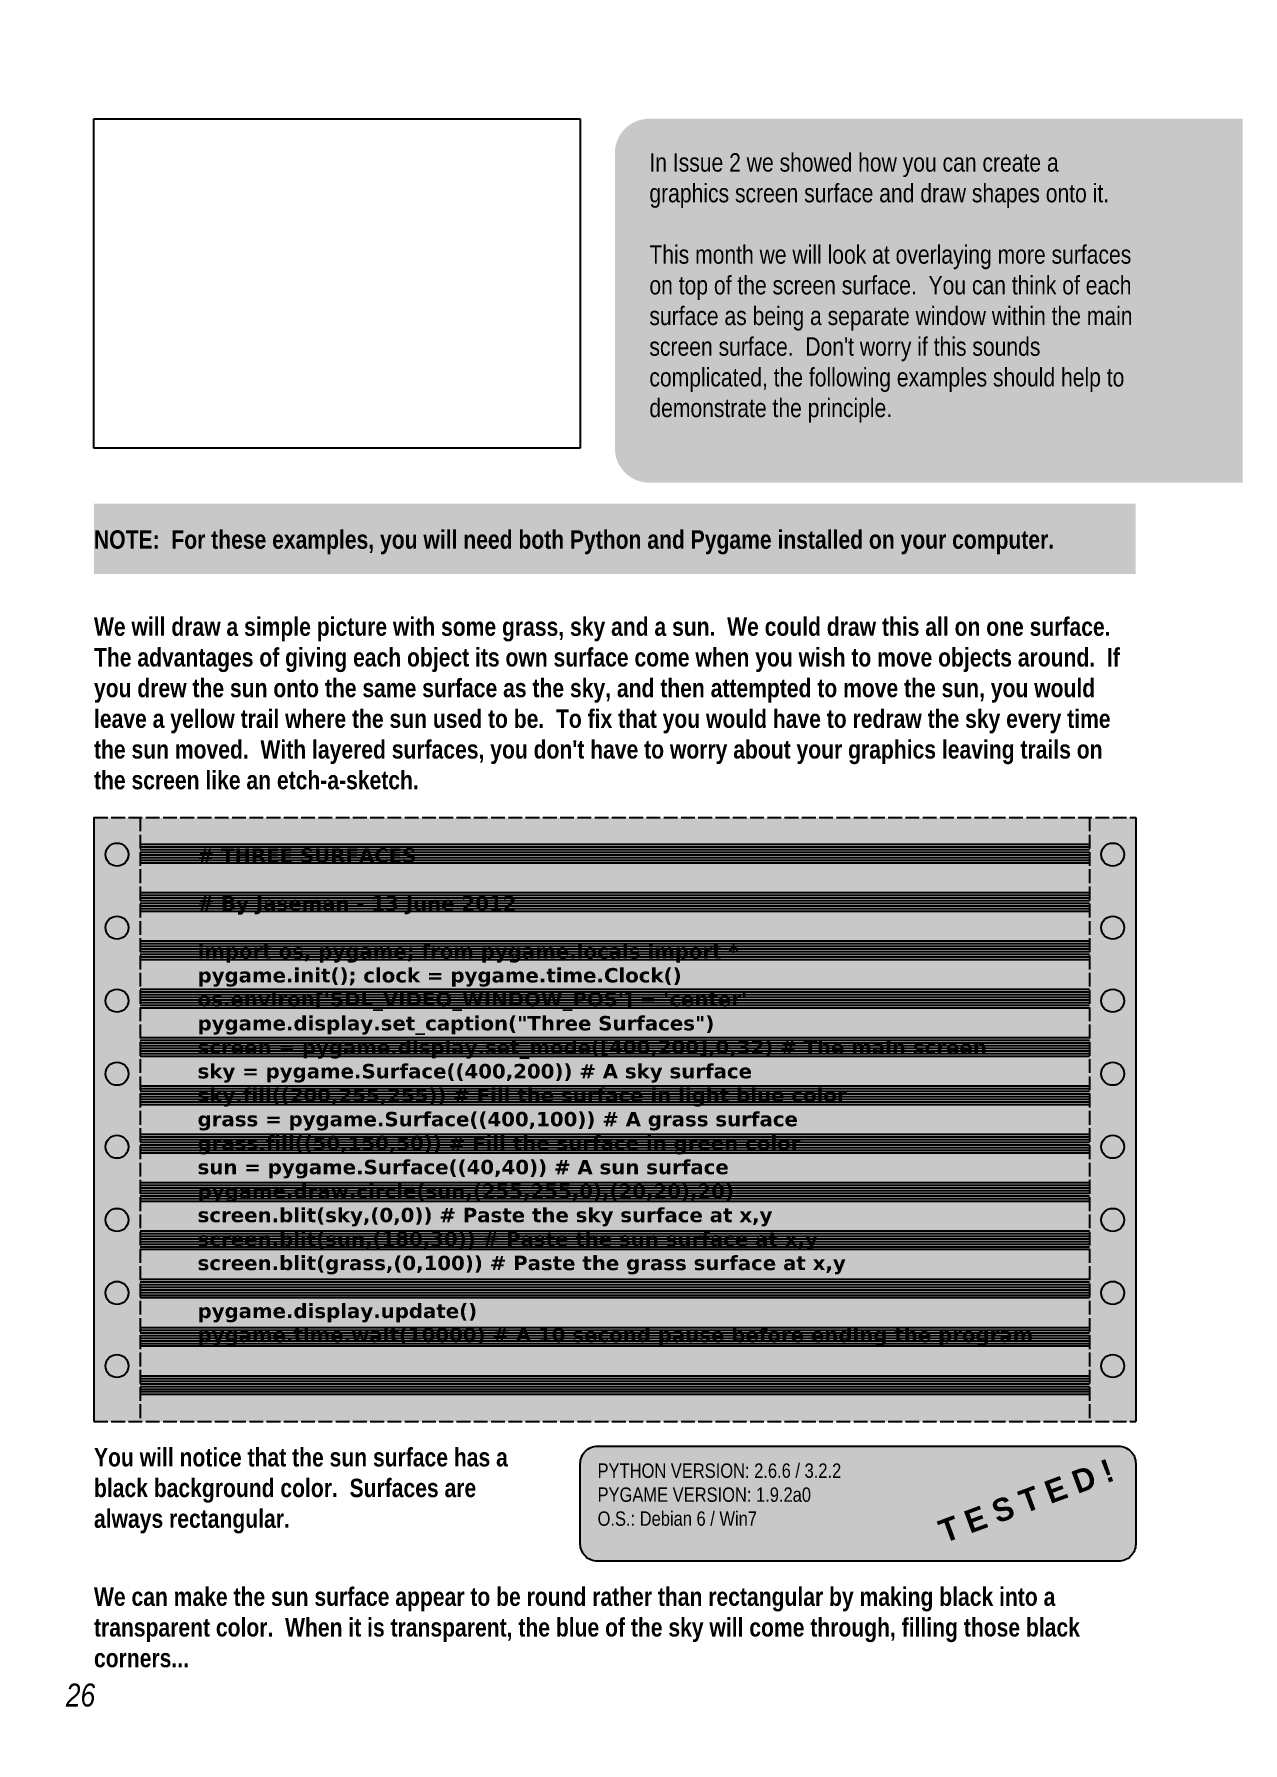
# Paper-space layout 'Page26' of a CAD drawing. Header units: millimetres. Extents: x 17 to 227, y -86 to 211.
# The model-space entities are those that its viewports show. They can reach past a viewport. Long polylines and large blocks are cut down to what shows.
import ezdxf

# ---------------------------------------------------------------- set-up
doc = ezdxf.new("R2010")
doc.units = ezdxf.units.MM
doc.header["$LTSCALE"] = 0.2
doc.linetypes.add('ACAD_ISO02W100', pattern=[15, 12, -3])
doc.layers.get('Defpoints').update_dxf_attribs({"color": 6})
for name, color, linetype in [('Background Fill', 3, 'Continuous'), ('Images', 7, 'Continuous'), ('Text', 7, 'Continuous')]:
    doc.layers.add(name, color=color, linetype=linetype)
doc.layers.get('Defpoints').off()
doc.styles.get("Standard").update_dxf_attribs({"font": 'arial.ttf'})
picture_1 = doc.add_image_def('image1.png', size_in_pixel=(512, 347))

msp = doc.modelspace()

# ---------------------------------------------------------------- hatches: boundary and pattern name
at = {"layer": 'Background Fill', "true_color": 0x0a5180}
h = msp.add_hatch(color=146, dxfattribs=at)
h.dxf.hatch_style = 1
edge = h.paths.add_edge_path()
edge.add_line((1384.91, 218.73), (1384.91, 282))
edge.add_line((1384.91, 282), (1281.41, 282))
edge.add_arc((1281.41, 276), 6, 90, 180)
edge.add_line((1275.41, 276), (1275.41, 224.73))
edge.add_arc((1281.41, 224.73), 6, 180, 270)
edge.add_line((1281.41, 218.73), (1384.91, 218.73))
at = {"layer": 'Background Fill', "true_color": 0xfefae6}
h = msp.add_hatch(color=7, dxfattribs=at)
h.dxf.hatch_style = 1
h.paths.add_polyline_path([(1184.91, 55.53), (1192.91, 55.53), (1192.91, 160.53), (1184.91, 160.53)])
h.paths.add_polyline_path([(1186.91, 154.09, -1), (1190.91, 154.09, -1)], flags=16)
h.paths.add_polyline_path([(1190.91, 141.39, -1), (1186.91, 141.39, -1)], flags=16)
h.paths.add_polyline_path([(1190.91, 128.69, -1), (1186.91, 128.69, -1)], flags=16)
h.paths.add_polyline_path([(1190.91, 115.99, -1), (1186.91, 115.99, -1)], flags=16)
h.paths.add_polyline_path([(1190.91, 103.29, -1), (1186.91, 103.29, -1)], flags=16)
h.paths.add_polyline_path([(1190.91, 90.59, -1), (1186.91, 90.59, -1)], flags=16)
h.paths.add_polyline_path([(1190.91, 77.89, -1), (1186.91, 77.89, -1)], flags=16)
h.paths.add_polyline_path([(1190.91, 65.19, -1), (1186.91, 65.19, -1)], flags=16)
h.paths.add_polyline_path([(1365.91, 160.53), (1357.91, 160.53), (1357.91, 55.53), (1365.91, 55.53)])
h.paths.add_polyline_path([(1359.91, 154.09, -1), (1363.91, 154.09, -1)], flags=16)
h.paths.add_polyline_path([(1363.91, 141.39, -1), (1359.91, 141.39, -1)], flags=16)
h.paths.add_polyline_path([(1363.91, 128.69, -1), (1359.91, 128.69, -1)], flags=16)
h.paths.add_polyline_path([(1363.91, 115.99, -1), (1359.91, 115.99, -1)], flags=16)
h.paths.add_polyline_path([(1363.91, 103.29, -1), (1359.91, 103.29, -1)], flags=16)
h.paths.add_polyline_path([(1363.91, 90.59, -1), (1359.91, 90.59, -1)], flags=16)
h.paths.add_polyline_path([(1363.91, 77.89, -1), (1359.91, 77.89, -1)], flags=16)
h.paths.add_polyline_path([(1363.91, 65.19, -1), (1359.91, 65.19, -1)], flags=16)
h = msp.add_hatch(color=7, dxfattribs=at)
h.dxf.hatch_style = 1
edge = h.paths.add_edge_path()
edge.add_arc((1272.41, 48.25), 3, 90, 180, ccw=False)
edge.add_line((1272.41, 51.25), (1362.91, 51.25))
edge.add_arc((1362.91, 48.25), 3, 0, 90, ccw=False)
edge.add_line((1365.91, 48.25), (1365.91, 34.25))
edge.add_arc((1362.91, 34.25), 3, -90, 0, ccw=False)
edge.add_line((1362.91, 31.25), (1272.41, 31.25))
edge.add_arc((1272.41, 34.25), 3, 180, 270, ccw=False)
edge.add_line((1269.41, 34.25), (1269.41, 48.25))

# ---------------------------------------------------------------- linework, layer by layer
at = {"color": 254, "linetype": 'ACAD_ISO02W100', "true_color": 0xfcf0b6}
for p, q in [((1184.91, 160.53), (1365.91, 160.53)), ((1192.91, 160.53), (1192.91, 55.53)), ((1357.91, 160.53), (1357.91, 55.53)), ((1184.91, 55.53), (1365.91, 55.53))]:
    msp.add_line(p, q, dxfattribs=at)
at = {"color": 254, "true_color": 0xfcf0b6}
for p, q in [((1184.91, 160.53), (1184.91, 55.53)), ((1365.91, 160.53), (1365.91, 55.53))]:
    msp.add_line(p, q, dxfattribs=at)
msp.add_lwpolyline([(1269.41, 48.25, -0.414214), (1272.41, 51.25), (1362.91, 51.25, -0.414214), (1365.91, 48.25), (1365.91, 34.25, -0.414214), (1362.91, 31.25), (1272.41, 31.25, -0.414214), (1269.41, 34.25)], format="xyb", close=True, dxfattribs=at)
for centre in [(1188.91, 154.09), (1361.91, 154.09), (1188.91, 141.39), (1361.91, 141.39), (1188.91, 128.69), (1361.91, 128.69), (1188.91, 115.99), (1361.91, 115.99), (1188.91, 103.29), (1361.91, 103.29), (1188.91, 90.59), (1361.91, 90.59), (1188.91, 77.89), (1361.91, 77.89), (1188.91, 65.19), (1361.91, 65.19)]:
    msp.add_circle(centre, 2, dxfattribs=at)
at = {"layer": 'Background Fill', "color": 7, "true_color": 0xe6fef3}
for p, q in [((1192.91, 155.87), (1357.91, 155.87)), ((1192.91, 155.41), (1357.91, 155.41)), ((1192.91, 154.95), (1357.91, 154.95)), ((1192.91, 154.49), (1357.91, 154.49)), ((1192.91, 154.03), (1357.91, 154.03)), ((1192.91, 153.57), (1357.91, 153.57)), ((1192.91, 153.11), (1357.91, 153.11)), ((1192.91, 152.65), (1357.91, 152.65)), ((1192.91, 147.47), (1357.91, 147.47)), ((1192.91, 147.01), (1357.91, 147.01)), ((1192.91, 146.55), (1357.91, 146.55)), ((1192.91, 146.09), (1357.91, 146.09)), ((1192.91, 145.63), (1357.91, 145.63)), ((1192.91, 145.17), (1357.91, 145.17)), ((1192.91, 144.71), (1357.91, 144.71)), ((1192.91, 144.25), (1357.91, 144.25)), ((1192.91, 139.07), (1357.91, 139.07)), ((1192.91, 138.61), (1357.91, 138.61)), ((1192.91, 138.15), (1357.91, 138.15)), ((1192.91, 137.69), (1357.91, 137.69)), ((1192.91, 137.23), (1357.91, 137.23)), ((1192.91, 136.77), (1357.91, 136.77)), ((1192.91, 136.31), (1357.91, 136.31)), ((1192.91, 135.85), (1357.91, 135.85)), ((1192.91, 130.69), (1357.91, 130.69)), ((1192.91, 130.23), (1357.91, 130.23)), ((1192.91, 129.77), (1357.91, 129.77)), ((1192.91, 129.31), (1357.91, 129.31)), ((1192.91, 128.85), (1357.91, 128.85)), ((1192.91, 128.39), (1357.91, 128.39)), ((1192.91, 127.93), (1357.91, 127.93)), ((1192.91, 127.47), (1357.91, 127.47)), ((1192.91, 122.29), (1357.91, 122.29)), ((1192.91, 121.83), (1357.91, 121.83)), ((1192.91, 121.37), (1357.91, 121.37)), ((1192.91, 120.91), (1357.91, 120.91)), ((1192.91, 120.45), (1357.91, 120.45)), ((1192.91, 119.99), (1357.91, 119.99)), ((1192.91, 119.53), (1357.91, 119.53)), ((1192.91, 119.07), (1357.91, 119.07)), ((1192.91, 113.89), (1357.91, 113.89)), ((1192.91, 113.43), (1357.91, 113.43)), ((1192.91, 112.97), (1357.91, 112.97)), ((1192.91, 112.51), (1357.91, 112.51)), ((1192.91, 112.05), (1357.91, 112.05)), ((1192.91, 111.59), (1357.91, 111.59)), ((1192.91, 111.13), (1357.91, 111.13)), ((1192.91, 110.67), (1357.91, 110.67)), ((1192.91, 105.49), (1357.91, 105.49)), ((1192.91, 105.03), (1357.91, 105.03)), ((1192.91, 104.57), (1357.91, 104.57)), ((1192.91, 104.11), (1357.91, 104.11)), ((1192.91, 103.65), (1357.91, 103.65)), ((1192.91, 103.19), (1357.91, 103.19)), ((1192.91, 102.73), (1357.91, 102.73)), ((1192.91, 102.27), (1357.91, 102.27)), ((1192.91, 97.09), (1357.91, 97.09)), ((1192.91, 96.63), (1357.91, 96.63)), ((1192.91, 96.17), (1357.91, 96.17)), ((1192.91, 95.71), (1357.91, 95.71)), ((1192.91, 95.25), (1357.91, 95.25)), ((1192.91, 94.79), (1357.91, 94.79)), ((1192.91, 94.33), (1357.91, 94.33)), ((1192.91, 93.87), (1357.91, 93.87)), ((1192.91, 88.69), (1357.91, 88.69)), ((1192.91, 88.23), (1357.91, 88.23)), ((1192.91, 87.77), (1357.91, 87.77)), ((1192.91, 87.31), (1357.91, 87.31)), ((1192.91, 86.85), (1357.91, 86.85)), ((1192.91, 86.39), (1357.91, 86.39)), ((1192.91, 85.93), (1357.91, 85.93)), ((1192.91, 85.47), (1357.91, 85.47)), ((1192.91, 80.29), (1357.91, 80.29)), ((1192.91, 79.83), (1357.91, 79.83)), ((1192.91, 79.37), (1357.91, 79.37)), ((1192.91, 78.91), (1357.91, 78.91)), ((1192.91, 78.45), (1357.91, 78.45)), ((1192.91, 77.99), (1357.91, 77.99)), ((1192.91, 77.53), (1357.91, 77.53)), ((1192.91, 77.07), (1357.91, 77.07)), ((1192.91, 71.89), (1357.91, 71.89)), ((1192.91, 71.43), (1357.91, 71.43)), ((1192.91, 70.97), (1357.91, 70.97)), ((1192.91, 70.51), (1357.91, 70.51)), ((1192.91, 70.05), (1357.91, 70.05)), ((1192.91, 69.59), (1357.91, 69.59)), ((1192.91, 69.13), (1357.91, 69.13)), ((1192.91, 68.67), (1357.91, 68.67)), ((1192.91, 63.49), (1357.91, 63.49)), ((1192.91, 63.03), (1357.91, 63.03)), ((1192.91, 62.57), (1357.91, 62.57)), ((1192.91, 62.11), (1357.91, 62.11)), ((1192.91, 61.65), (1357.91, 61.65)), ((1192.91, 61.19), (1357.91, 61.19)), ((1192.91, 60.73), (1357.91, 60.73)), ((1192.91, 60.27), (1357.91, 60.27))]:
    msp.add_line(p, q, dxfattribs=at)
at = {"layer": 'Background Fill', "color": 2}
msp.add_solid([(1184.91, 215.07), (1365.91, 215.07), (1184.91, 202.85), (1365.91, 202.85)], dxfattribs=at)
at = {"layer": 'Background Fill', "color": 18, "true_color": 0x000000}
msp.add_solid([(1184.91, 160.53), (1365.91, 160.53), (1184.91, 55.53), (1365.91, 55.53)], dxfattribs=at)
at = {"layer": 'Background Fill', "color": 7, "true_color": 0xfefae6}
msp.add_solid([(1192.91, 160.53), (1357.91, 160.53), (1192.91, 55.53), (1357.91, 55.53)], dxfattribs=at)

# ---------------------------------------------------------------- texts
at = {"char_height": 3.2, "attachment_point": 1}
for s, width, insert in [("{\\fArial Narrow|b0|i0|c0|p34;\\C40;\\c445679;In Issue 2 we showed how you can create a graphics screen surface and draw shapes onto it.\\P\\PThis month we will look at overlaying more surfaces on top of the screen surface.  You can think of each surface as being a separate window within the main screen surface.  Don't worry if this sounds complicated, the following examples should help to demonstrate the principle.}", 84.5, (1281.41, 276)), ('{\\fArial Narrow|b1|i0|c0|p34;NOTE:  For these examples, you will need both Python and Pygame installed on your computer.}', 181, (1184.91, 210.45)), ("{\\fArial Narrow|b1|i0|c0|p34;We will draw a simple picture with some grass, sky and a sun.  We could draw this all on one surface.  The advantages of giving each object its own surface come when you wish to move objects around.  If you drew the sun onto the same surface as the sky, and then attempted to move the sun, you would leave a yellow trail where the sun used to be.  To fix that you would have to redraw the sky every time the sun moved.  With layered surfaces, you don't have to worry about your graphics leaving trails on the screen like an etch-a-sketch.}", 181, (1184.91, 195.31)), ('{\\fArial Narrow|b1|i0|c0|p34;You will notice that the sun surface has a black background color.  Surfaces are always rectangular.}', 78.5, (1184.91, 50.93)), ('{\\fArial Narrow|b1|i0|c0|p34;We can make the sun surface appear to be round rather than rectangular by making black into a transparent color.  When it is transparent, the blue of the sky will come through, filling those black corners...}', 181, (1184.91, 26.7))]:
    msp.add_mtext_dynamic_manual_height_columns(s, width=width, gutter_width=12.5, heights=[0], dxfattribs=dict(at, insert=insert))
at = {"layer": 'Text', "char_height": 2.5, "attachment_point": 1}
for s, width, insert in [('{\\fVerdana|b1|i0|c0|p34;\\C252;# THREE SURFACES\\P\\P# By Jaseman - 13 June 2012\\P\\Pimport os, pygame; from pygame.locals import *\\Ppygame.init(); clock = pygame.time.Clock()\\Pos.environ[\'SDL_VIDEO_WINDOW_POS\'] = \'center\'\\Ppygame.display.set_caption("Three Surfaces")\\Pscreen = pygame.display.set_mode([400,200],0,32) # The main screen\\Psky = pygame.Surface((400,200)) # A sky surface\\Psky.fill((200,255,255)) # Fill the surface in light blue color\\Pgrass = pygame.Surface((400,100)) # A grass surface\\Pgrass.fill((50,150,50)) # Fill the surface in green color\\Psun = pygame.Surface((40,40)) # A sun surface\\Ppygame.draw.circle(sun,(255,255,0),(20,20),20)\\Pscreen.blit(sky,(0,0)) # Paste the sky surface at x,y\\Pscreen.blit(sun,(180,30)) # Paste the sun surface at x,y\\Pscreen.blit(grass,(0,100)) # Paste the grass surface at x,y\\P\\Ppygame.display.update()\\Ppygame.time.wait(10000) # A 10 second pause before ending the program}', 145, (1202.91, 155.2)), ('{\\fArial Narrow|b0|i0|c0|p34;PYTHON VERSION: 2.6.6 / 3.2.2\\PPYGAME VERSION: 1.9.2a0\\PO.S.: Debian 6 / Win7}', 96.5, (1272.41, 48.25))]:
    msp.add_mtext_dynamic_manual_height_columns(s, width=width, gutter_width=12.5, heights=[0], dxfattribs=dict(at, insert=insert))
at = {"layer": 'Text', "insert": (1330.15, 37.71), "char_height": 4, "attachment_point": 1, "rotation": 20.3147}
msp.add_mtext_dynamic_manual_height_columns('\\pi1.2065;{\\fViner Hand ITC|b1|i0|c0|p66;\\C21;\\c11053311;T E S T E D !}', width=33.5374, gutter_width=12.5, heights=[0], dxfattribs=at)
at = {"layer": 'Text', "color": 255, "insert": (1174.91, 10), "char_height": 4, "attachment_point": 1}
msp.add_mtext_dynamic_manual_height_columns('\\pi5.116;{\\fArial Narrow|b0|i1|c0|p34;\\C43;26}', width=10, gutter_width=12.5, heights=[0], dxfattribs=at)

# ---------------------------------------------------------------- pictures from other files: only their frames are drawn
at = {"layer": 'Images'}
image = msp.add_image(picture_1, insert=(1184.91, 224.73), size_in_units=(84.5, 57.27), dxfattribs=at)
image.dxf.flags = 7

psp = doc.layouts.new('Page26')

# ---------------------------------------------------------------- viewports
at = {"layer": 'Defpoints'}
psp.add_viewport(center=(121.75, 62.01), size=(210, 297), view_center_point=(1279.52, 148.19), view_height=297, dxfattribs=at)

doc.saveas('drawing.dxf')
